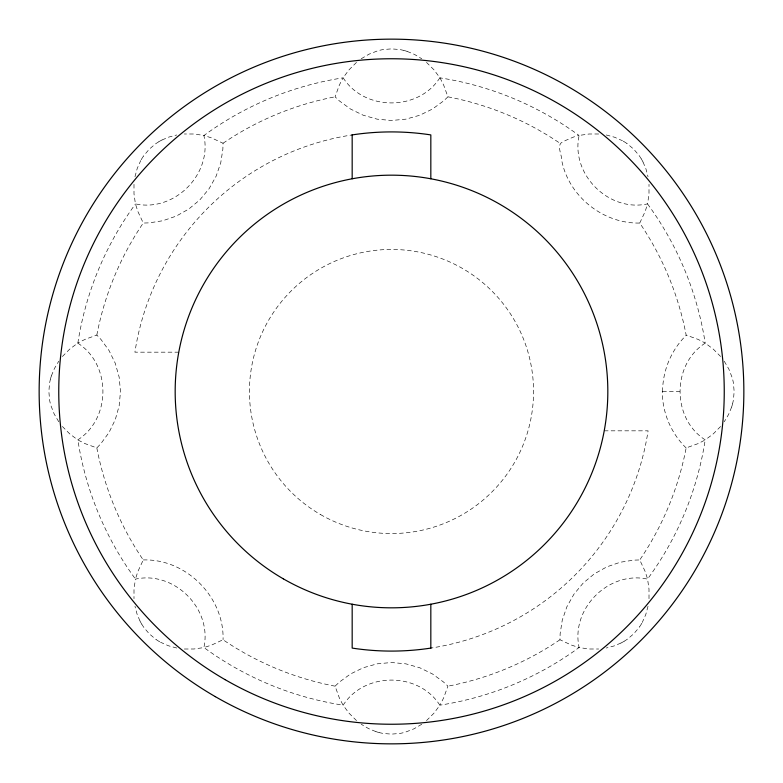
<?xml version="1.0" encoding="UTF-8"?>
<svg xmlns="http://www.w3.org/2000/svg" width="783" height="783" viewBox="0 0 783 783"><rect width="100%" height="100%" fill="white"/><g stroke="black" fill="none" stroke-linecap="round" stroke-linejoin="round"><path stroke-width="0.59" stroke-dasharray="3.92 2.94" d="M440.007 77.86L443.667 85.102L447.925 96.857L443.501 100.997L432.48 109.033L419.757 115.248L405.878 119.153L391.5 120.484L377.122 119.153L363.234 115.238L350.52 109.033L339.509 101.007L335.085 96.867L339.342 85.112L343.023 77.85A317.369 317.369 0 0 0 204.001 135.459L211.567 137.906L223.057 143.269L222.852 149.328L220.747 162.795L216.137 176.175L209.081 188.752L199.861 199.861L188.752 209.081L176.175 216.137L162.795 220.747L149.328 222.852L143.279 223.057L137.916 211.576L135.449 203.972M335.065 686.172A299.566 299.566 0 0 1 223.038 639.75L211.576 645.084L203.972 647.551A317.369 317.369 0 0 0 343.023 705.15L339.333 697.898L335.075 686.143L339.499 682.003L350.52 673.967L363.243 667.752L377.122 663.847L391.5 662.516L405.878 663.847L419.766 667.762L432.48 673.967L443.491 681.993L447.915 686.133L443.658 697.888L439.977 705.15A317.369 317.369 0 0 0 579.029 647.561L571.267 645.026L559.943 639.731L560.148 633.672L562.253 620.205L566.853 606.825L573.91 594.248L583.129 583.139L594.238 573.919L606.825 566.863L620.205 562.253L633.692 560.139L639.75 559.943L645.055 571.267L647.58 579.009A317.409 317.409 0 0 0 705.18 439.977L698.084 443.609L686.143 447.935A299.997 299.997 0 0 1 639.75 559.943M720.614 426.481L713.313 433.841L705.258 439.899C671.697 418.602 671.697 364.408 705.258 343.101L713.313 349.159L720.614 356.519M133.991 184.299L134.001 193.881L135.42 203.864C174.208 212.536 212.536 174.208 203.864 135.42L193.881 134.001L184.299 133.991M649.009 598.701L648.999 589.119L647.58 579.136C608.792 570.464 570.464 608.792 579.136 647.58L589.119 648.999L598.701 649.009M134.97 176.762L137.25 168.355L140.764 160.525M648.03 606.238L645.75 614.645L642.236 622.475M50.376 379.364L50.875 377.523A189.936 16.874 -89.9 0 1 51.384 375.918M732.624 403.636L732.125 405.477A189.936 16.874 -89.9 0 1 731.616 407.082M51.384 375.879L54.458 368.45L58.774 361.208M731.616 407.121L728.542 414.559L724.226 421.792M96.828 447.925A299.321 299.321 0 0 0 143.24 559.962L137.906 571.433L135.439 579.029A317.369 317.369 0 0 1 77.869 439.948L84.956 443.589L96.867 447.915L101.007 443.491L109.033 432.48L115.238 419.766L119.153 405.878L120.484 391.5L119.153 377.122L115.248 363.243L109.033 350.52L100.997 339.499L96.857 335.075L85.102 339.333L77.86 342.993M639.75 223.057L645.055 211.733L647.58 203.991A317.409 317.409 0 0 1 705.18 343.013L698.084 339.391L686.143 335.065A299.997 299.997 0 0 0 639.75 223.047C603.576 223.899 569.231 196.836 561.91 161.318C562.302 155.719 556.018 145.1 562.448 142.017C564.005 141.243 565.571 140.48 567.156 139.766C571.022 138.141 574.869 136.173 579.029 135.449A317.369 317.369 0 0 0 440.017 77.86M62.386 356.529L69.687 349.159L77.742 343.101C111.303 364.398 111.303 418.602 77.742 439.899L69.687 433.841L62.386 426.481M356.519 62.386L349.159 69.687L343.101 77.742C364.398 111.303 418.602 111.303 439.899 77.742L433.841 69.687L426.471 62.386M426.481 720.614L433.841 713.313L439.899 705.258C418.602 671.697 364.398 671.697 343.101 705.258L349.159 713.313L356.529 720.614M361.208 58.774L368.969 54.193L377.523 50.875A142.976 12.714 -0.1 0 1 378.62 50.562L379.364 50.376A79.044 7.047 0 0 1 382.163 49.74A50.582 4.502 0 0 1 383.181 49.574L391.5 48.869L399.526 49.525A72.075 6.421 0 0 1 403.539 50.376M421.792 724.226L414.031 728.807L405.477 732.125A142.976 12.714 -0.1 0 1 404.38 732.438L403.636 732.624A79.044 7.047 0 0 1 400.837 733.26A50.582 4.502 0 0 1 399.819 733.426L391.5 734.131L383.474 733.475A72.075 6.421 0 0 1 379.461 732.624M158.871 141.713L160.525 140.764A189.936 16.874 -44.9 0 1 162.022 139.991M624.129 641.287L622.475 642.236A189.936 16.874 -44.9 0 1 620.978 643.009M162.052 139.961L168.922 137.054L176.762 134.97M620.948 643.039L614.078 645.946L606.238 648.03M178.788 352.174L134.911 352.174A259.584 259.584 0 0 1 350.97 135.097M662.526 391.5L679.732 391.5M604.212 430.826L648.089 430.826A259.584 259.584 0 0 1 432.03 647.903M143.269 559.943C186.002 558.592 224.408 596.998 223.057 639.721M598.701 133.991L589.119 134.001L579.136 135.42C570.464 174.208 608.792 212.536 647.58 203.864L648.999 193.881L649.009 184.299M184.299 649.009L193.881 648.999L203.864 647.58C212.536 608.792 174.208 570.464 135.42 579.136L134.001 589.119L133.991 598.701M606.238 134.97L614.645 137.25L622.475 140.764M176.762 648.03L168.355 645.75L160.525 642.236M403.636 50.376L405.477 50.875A189.936 16.874 0.1 0 1 407.082 51.384M379.364 732.624L377.523 732.125A189.936 16.874 0.1 0 1 375.918 731.616M407.121 51.384L414.55 54.458L421.792 58.774M375.879 731.616L368.45 728.542L361.208 724.226M724.226 361.208L728.807 368.969L732.125 377.523A142.966 12.714 89.9 0 1 732.438 378.62L732.624 379.364A79.034 7.047 90 0 1 733.26 382.163A50.572 4.502 90 0 1 733.426 383.181L734.141 391.5L733.475 399.526A72.075 6.421 -90 0 1 732.624 403.539M58.774 421.792L54.193 414.031L50.875 405.477A142.976 12.714 89.9 0 1 50.562 404.38L50.376 403.636A79.044 7.047 90 0 1 49.74 400.837A50.582 4.502 90 0 1 49.574 399.819L48.869 391.5L49.525 383.474A72.075 6.421 -90 0 1 50.376 379.461M641.287 158.871L642.236 160.525A189.936 16.874 45.1 0 1 643.009 162.022M141.713 624.129L140.764 622.475A189.936 16.874 45.1 0 1 139.991 620.978M643.039 162.052L645.946 168.922L648.03 176.762M139.961 620.948L137.054 614.078L134.97 606.238M624.198 641.218A72.075 6.421 -45 0 0 627.643 638.987L633.78 633.78L639.173 627.379A50.582 4.502 -45 0 0 639.691 626.625M639.76 626.557A79.044 7.047 -45 0 0 641.306 624.11L641.678 623.474A142.976 12.714 -45.1 0 0 642.246 622.465M641.218 158.802A72.075 6.421 45 0 0 638.987 155.357L633.78 149.22L627.379 143.827A50.582 4.502 45 0 0 626.625 143.309M626.557 143.24A79.044 7.047 45 0 0 624.11 141.694L623.474 141.322A142.976 12.714 44.9 0 0 622.465 140.754M158.802 141.782A72.075 6.421 -45 0 0 155.357 144.013L149.22 149.22L143.827 155.621A50.582 4.502 -45 0 0 143.309 156.375M143.24 156.443A79.044 7.047 -45 0 0 141.694 158.89L141.322 159.526A142.976 12.714 -45.1 0 0 140.754 160.535M141.782 624.198A72.075 6.421 45 0 0 144.013 627.643L149.22 633.78L155.621 639.173A50.582 4.502 45 0 0 156.375 639.691M156.443 639.76A79.044 7.047 45 0 0 158.89 641.306L159.526 641.678A142.976 12.714 44.9 0 0 160.535 642.246M77.869 343.013A317.369 317.369 0 0 1 135.498 203.952M559.962 639.76A299.321 299.321 0 0 1 447.925 686.172M662.575 391.5A79.357 78.496 -89.9 0 1 686.29 335.212M686.133 447.945A79.357 78.809 -83.4 0 1 662.261 391.5M447.935 96.828A299.566 299.566 0 0 1 559.962 143.25M223.038 143.24A299.321 299.321 0 0 1 335.075 96.828M96.828 335.065A299.566 299.566 0 0 1 143.25 223.038M320.472 514.519A142.046 142.046 0 0 0 533.546 391.5A142.046 142.046 0 0 0 320.472 268.481A142.046 142.046 0 0 0 320.472 514.519"/><path stroke-width="1.17" d="M430.826 178.788L430.826 134.911A259.584 259.584 0 0 0 351.655 134.989M430.826 604.212L430.826 648.089M352.174 134.911L352.174 178.788M352.174 604.212L352.174 648.089A259.584 259.584 0 0 0 431.345 648.011M283.338 578.843A216.323 216.323 0 0 0 607.823 391.5A216.323 216.323 0 0 0 283.338 204.157A216.323 216.323 0 0 0 283.338 578.843M215.325 696.645A352.35 352.35 0 0 0 743.85 391.5A352.35 352.35 0 0 0 215.325 86.355A352.35 352.35 0 0 0 215.325 696.645M225.132 679.664A332.746 332.746 0 0 0 724.246 391.5A332.746 332.746 0 0 0 225.132 103.336A332.746 332.746 0 0 0 225.132 679.664"/></g></svg>
